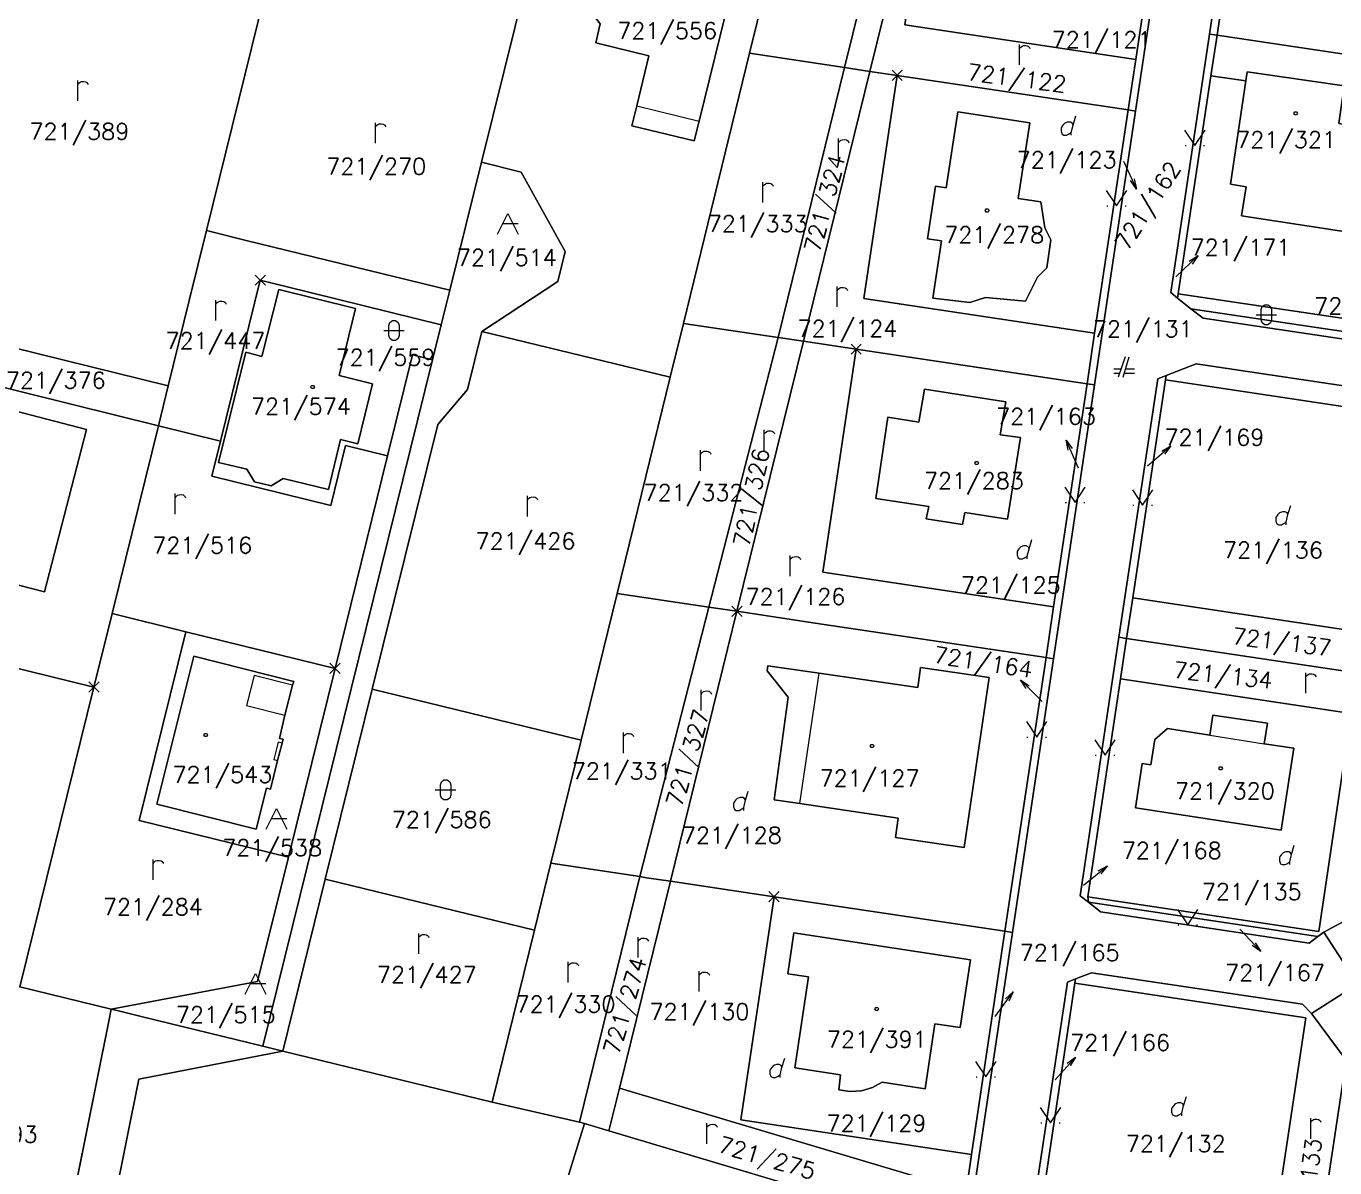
# Model space of a CAD drawing. Extents: x -443817 to 3, y -1171930 to -442383.
# Drawn here: x -442588.6 to -442461, y -1170423.8 to -1170312.4 of the extents above; entities that cross this region are included whole.
import ezdxf
from ezdxf.enums import TextEntityAlignment as Align

# ---------------------------------------------------------------- set-up
doc = ezdxf.new("R2010")
doc.units = 0
doc.header["$LTSCALE"] = 0.5
doc.header["$PDMODE"] = 3
doc.header["$PDSIZE"] = 0.5
doc.layers.add('KLADPAR', color=7, linetype='Continuous', lineweight=0)
doc.layers.add('ZAPPAR', color=7, linetype='Continuous', lineweight=0)
doc.styles.add('ROMANS', font='romans.shx', dxfattribs={"height": 0.2})

# ---------------------------------------------------------------- blocks, each defined once
blk = doc.blocks.new('$45')
at = {"color": 0, "flags": 128}
blk.add_lwpolyline([(0.09, 0.15), (0.18, 0), (0.09, -0.15), (-0.09, -0.15), (-0.18, 0), (-0.09, 0.15), (0.09, 0.15)], dxfattribs=at)
blk = doc.blocks.new('$479')
at = {"color": 0, "flags": 128}
for points in [[(0, 0), (0, 1.27), (0, 2)], [(0, 1.6), (0.1, 1.73), (0.23, 1.84), (0.37, 1.89), (0.6, 1.9), (0.77, 1.87), (0.87, 1.8), (0.96, 1.7), (1, 1.6)]]:
    blk.add_lwpolyline(points, dxfattribs=at)
blk = doc.blocks.new('$431')
at = {"color": 0}
blk.add_line((0.63, 0.99), (0.9, 1.89), dxfattribs=at)
at = {"color": 0, "flags": 128}
blk.add_lwpolyline([(0.45, 0), (0.45, 0.27), (0.63, 0.99), (0.54, 1.17), (0.36, 1.26), (0.09, 1.26), (-0.18, 1.17), (-0.36, 0.99), (-0.54, 0.72), (-0.54, 0.36), (-0.45, 0.09), (-0.27, 0), (0, 0), (0.18, 0.09), (0.45, 0.27)], dxfattribs=at)
blk = doc.blocks.new('$432')
at = {"color": 0}
for p, q in [((0.1, 2), (-0.6, 0)), ((-0.1, 0), (0.5, 2)), ((-0.32, 0.8), (-1, 0.8)), ((-1, 0.4), (-0.46, 0.4)), ((0.02, 0.4), (1, 0.4)), ((1, 0.8), (0.14, 0.8))]:
    blk.add_line(p, q, dxfattribs=at)
blk = doc.blocks.new('$489')
at = {"color": 0}
blk.add_line((-0.2, 2), (0, 3), dxfattribs=at)
at = {"color": 0, "flags": 128}
blk.add_lwpolyline([(0, 0), (0, 3), (0.2, 2)], dxfattribs=at)
blk = doc.blocks.new('$40')
at = {"color": 0}
for p, q in [((-0.95, 0), (-0.85, 0)), ((0.85, 0), (0.95, 0))]:
    blk.add_line(p, q, dxfattribs=at)
at = {"color": 0, "flags": 128}
blk.add_lwpolyline([(-1, 1.5), (0, 0), (1, 1.5)], dxfattribs=at)
blk = doc.blocks.new('$42')
at = {"color": 0, "flags": 128}
for points in [[(-0.5, 1.5), (-0.4, 1.79), (-0.15, 1.97), (0.16, 1.97), (0.41, 1.79), (0.51, 1.5), (0.51, 0.5), (0.41, 0.21), (0.16, 0.03), (-0.15, 0.03), (-0.4, 0.21), (-0.5, 0.5), (-0.5, 1.5)], [(-1, 1), (0.27, 1), (1, 1)]]:
    blk.add_lwpolyline(points, dxfattribs=at)
blk = doc.blocks.new('$435')
at = {"color": 0}
blk.add_line((1, 1), (-0.5, 1), dxfattribs=at)
at = {"color": 0, "flags": 128}
blk.add_lwpolyline([(-1, 0), (0, 2), (1, 0)], dxfattribs=at)

msp = doc.modelspace()

# ---------------------------------------------------------------- linework, layer by layer
at = {"layer": 'KLADPAR', "color": 7, "linetype": 'Continuous'}
msp.add_line((-442580.55, -1170409.46), (-442584.71, -1170430.13), dxfattribs=at)
at = {"layer": 'KLADPAR', "color": 7, "linetype": 'Continuous', "flags": 128}
for points in [[(-442496.27, -1170426.29), (-442495.71, -1170422.56), (-442492.46, -1170400.8), (-442488.46, -1170374.1), (-442484.46, -1170347.39), (-442480.46, -1170320.69), (-442476.46, -1170293.99), (-442472.46, -1170267.29), (-442472.46, -1170267.29), (-442471.43, -1170260.36), (-442470.54, -1170254.43), (-442469.43, -1170247.02), (-442469.06, -1170244.54), (-442467.95, -1170237.12), (-442467.57, -1170234.65), (-442466.46, -1170227.23), (-442464.54, -1170214.38), (-442465, -1170211.92), (-442457.96, -1170210.97)], [(-442447.29, -1170288.24), (-442465.59, -1170285.5), (-442468.53, -1170286.64), (-442469.34, -1170286.96), (-442473.27, -1170313.17), (-442477.04, -1170338.39), (-442476.36, -1170338.93), (-442475.06, -1170339.96), (-442473.88, -1170340.89), (-442455.58, -1170343.63)], [(-442456.25, -1170348.08), (-442474.54, -1170345.34), (-442477.49, -1170346.49), (-442478.3, -1170346.8), (-442482.08, -1170372.01), (-442485.85, -1170397.23), (-442485.05, -1170397.86), (-442483.87, -1170398.8), (-442463.54, -1170401.84), (-442462.69, -1170401.21), (-442462.12, -1170400.79), (-442458.83, -1170405.83), (-442463.3, -1170408.7), (-442464.18, -1170407.81), (-442484.76, -1170404.73), (-442486.31, -1170405.33), (-442487.11, -1170405.64), (-442490.46, -1170428.02)], [(-442584.71, -1170430.13), (-442619.68, -1170421.32), (-442615.35, -1170400.31), (-442614.97, -1170399.83), (-442601.56, -1170403.1), (-442589.21, -1170406.11), (-442580.31, -1170408.29), (-442580.55, -1170409.46)], [(-442544.96, -1170454.38), (-442534.17, -1170419.45), (-442531.8, -1170420.16), (-442515.37, -1170425.07)]]:
    msp.add_lwpolyline(points, dxfattribs=at)
for points in [[(-442572.14, -1170283.39), (-442557.56, -1170277.65), (-442563.5, -1170301.75), (-442571.04, -1170332.35), (-442572.71, -1170339.15), (-442574.76, -1170347.49), (-442600.32, -1170341.18), (-442597.59, -1170330.24), (-442587.91, -1170291.49), (-442573.51, -1170283.93), (-442573.26, -1170283.8), (-442572.14, -1170283.39)], [(-442468.53, -1170286.64), (-442465.59, -1170285.5), (-442447.29, -1170288.24), (-442445.61, -1170290.52), (-442442.17, -1170294.57), (-442445.57, -1170317.32), (-442472.52, -1170313.28), (-442471.78, -1170308.34), (-442449.28, -1170311.7), (-442446.1, -1170290.44), (-442468.59, -1170287.07), (-442468.53, -1170286.64)], [(-442469.34, -1170286.96), (-442468.53, -1170286.64), (-442468.59, -1170287.07), (-442471.78, -1170308.34), (-442472.52, -1170313.28), (-442473.27, -1170313.17), (-442469.34, -1170286.96)], [(-442502.34, -1170290.12), (-442508.82, -1170316.44), (-442518.08, -1170315.05), (-442513.69, -1170297.13), (-442511.63, -1170288.73), (-442502.34, -1170290.12)], [(-442499.86, -1170290.49), (-442502.96, -1170312.27), (-442480.45, -1170315.64), (-442481.19, -1170320.58), (-442503.7, -1170317.21), (-442506.35, -1170316.81), (-442499.86, -1170290.49)], [(-442535.82, -1170291.7), (-442513.69, -1170297.13), (-442518.08, -1170315.05), (-442524.54, -1170341.39), (-442525.83, -1170346.64), (-442544.18, -1170342.17), (-442536.79, -1170337.3), (-442536.07, -1170334.39), (-442540.34, -1170326.64), (-442544.22, -1170325.68), (-442539.84, -1170307.96), (-442535.82, -1170291.7)], [(-442477.19, -1170293.88), (-442476.46, -1170293.99), (-442480.46, -1170320.69), (-442481.19, -1170320.58), (-442480.45, -1170315.64), (-442477.19, -1170293.88)], [(-442529.56, -1170322.12), (-442523.49, -1170323.6), (-442523.01, -1170321.67), (-442518.93, -1170305.11), (-442518.83, -1170305.13), (-442516.75, -1170296.73), (-442522.96, -1170295.19), (-442524.96, -1170303.18), (-442525.43, -1170305.07), (-442530.58, -1170303.85), (-442530.72, -1170304.44), (-442532.01, -1170304.91), (-442533.27, -1170306), (-442534.01, -1170307.56), (-442534.11, -1170309.41), (-442533.73, -1170310.79), (-442532.66, -1170312.18), (-442533.09, -1170314.03), (-442527.92, -1170315.3), (-442529.08, -1170320.18), (-442529.56, -1170322.12)], [(-442523.49, -1170323.6), (-442529.56, -1170322.12), (-442529.08, -1170320.18), (-442527.92, -1170315.3), (-442533.09, -1170314.03), (-442532.66, -1170312.18), (-442533.73, -1170310.79), (-442534.11, -1170309.41), (-442534.01, -1170307.56), (-442533.27, -1170306), (-442532.01, -1170304.91), (-442530.72, -1170304.44), (-442530.58, -1170303.85), (-442525.43, -1170305.07), (-442524.96, -1170303.18), (-442522.96, -1170295.19), (-442516.75, -1170296.73), (-442518.83, -1170305.13), (-442518.93, -1170305.11), (-442523.01, -1170321.67), (-442523.49, -1170323.6)], [(-442559.61, -1170302.7), (-442539.84, -1170307.96), (-442544.22, -1170325.68), (-442547.3, -1170338.15), (-442567.15, -1170333.3), (-442571.04, -1170332.35), (-442563.5, -1170301.75), (-442559.61, -1170302.7)], [(-442472.52, -1170313.28), (-442473.11, -1170317.24), (-442476.3, -1170338.5), (-442476.36, -1170338.93), (-442477.04, -1170338.39), (-442473.27, -1170313.17), (-442472.52, -1170313.28)], [(-442450.62, -1170320.61), (-442460.27, -1170319.16), (-442460.14, -1170318.22), (-442469.59, -1170316.86), (-442469.72, -1170317.75), (-442473.11, -1170317.24), (-442472.52, -1170313.28), (-442445.57, -1170317.32), (-442446.09, -1170320.78), (-442448.91, -1170339.57), (-442453.31, -1170341.94), (-442454.73, -1170343), (-442475.06, -1170339.96), (-442476.36, -1170338.93), (-442476.3, -1170338.5), (-442453.8, -1170341.87), (-442450.62, -1170320.61)], [(-442506.35, -1170316.81), (-442503.7, -1170317.21), (-442506.96, -1170338.97), (-442484.45, -1170342.34), (-442485.19, -1170347.28), (-442507.7, -1170343.91), (-442512.83, -1170343.14), (-442506.35, -1170316.81)], [(-442460.27, -1170319.16), (-442450.62, -1170320.61), (-442453.8, -1170341.87), (-442476.3, -1170338.5), (-442473.11, -1170317.24), (-442469.72, -1170317.75), (-442471.2, -1170327.83), (-442469.68, -1170328.07), (-442470.14, -1170330.89), (-442457.41, -1170332.84), (-442455.82, -1170322.64), (-442460.66, -1170321.89), (-442460.27, -1170319.16)], [(-442460.27, -1170319.16), (-442460.66, -1170321.89), (-442455.82, -1170322.64), (-442457.41, -1170332.84), (-442470.14, -1170330.89), (-442469.68, -1170328.07), (-442471.2, -1170327.83), (-442469.72, -1170317.75), (-442469.59, -1170316.86), (-442460.14, -1170318.22), (-442460.27, -1170319.16)], [(-442491.91, -1170329.22), (-442490.78, -1170321.83), (-442497.79, -1170320.75), (-442498.93, -1170328.18), (-442499.97, -1170328.02), (-442500.76, -1170333.15), (-442499.39, -1170333.35), (-442500.24, -1170338.92), (-442496.63, -1170339.36), (-442495.09, -1170338.86), (-442491.18, -1170339.24), (-442490.02, -1170336.89), (-442489.12, -1170335.98), (-442488.71, -1170333.23), (-442489.3, -1170332.09), (-442489.7, -1170329.55), (-442491.91, -1170329.22)], [(-442490.78, -1170321.83), (-442491.91, -1170329.22), (-442489.7, -1170329.55), (-442489.3, -1170332.09), (-442488.71, -1170333.23), (-442489.12, -1170335.98), (-442490.02, -1170336.89), (-442491.18, -1170339.24), (-442495.09, -1170338.86), (-442496.63, -1170339.36), (-442500.24, -1170338.92), (-442499.39, -1170333.35), (-442500.76, -1170333.15), (-442499.97, -1170328.02), (-442498.93, -1170328.18), (-442497.79, -1170320.75), (-442490.78, -1170321.83)], [(-442481.19, -1170320.58), (-442480.46, -1170320.69), (-442484.46, -1170347.39), (-442485.19, -1170347.28), (-442484.45, -1170342.34), (-442481.19, -1170320.58)], [(-442540.34, -1170326.64), (-442536.07, -1170334.39), (-442536.79, -1170337.3), (-442544.18, -1170342.17), (-442545.58, -1170347.85), (-442548.48, -1170351.25), (-442554.87, -1170377.08), (-442559.46, -1170395.62), (-442563.6, -1170412.37), (-442565.52, -1170411.9), (-442548.98, -1170344.95), (-442548.14, -1170341.55), (-442547.3, -1170338.15), (-442544.22, -1170325.68), (-442540.34, -1170326.64)], [(-442548.14, -1170341.55), (-442565.79, -1170337.18), (-442569.67, -1170352.89), (-442575.72, -1170351.39), (-442574.76, -1170347.49), (-442572.71, -1170339.15), (-442571.04, -1170332.35), (-442567.15, -1170333.3), (-442547.3, -1170338.15), (-442548.14, -1170341.55)], [(-442565.79, -1170337.18), (-442548.14, -1170341.55), (-442548.98, -1170344.95), (-442550.93, -1170344.47), (-442553.37, -1170354.32), (-442557.46, -1170353.31), (-442558.91, -1170359.16), (-442570.51, -1170356.29), (-442569.67, -1170352.89), (-442565.79, -1170337.18)], [(-442563.99, -1170338.1), (-442556.49, -1170339.95), (-442558.09, -1170346.47), (-442554.83, -1170347.28), (-442556.28, -1170353.14), (-442557.95, -1170352.73), (-442559.13, -1170357.61), (-442563.55, -1170356.51), (-442564.72, -1170357.23), (-442566.34, -1170356.86), (-442567.09, -1170355.62), (-442569.85, -1170354.95), (-442567.2, -1170344.21), (-442565.62, -1170344.62), (-442563.99, -1170338.1)], [(-442556.49, -1170339.95), (-442563.99, -1170338.1), (-442565.62, -1170344.62), (-442567.2, -1170344.21), (-442569.85, -1170354.95), (-442567.09, -1170355.62), (-442566.34, -1170356.86), (-442564.72, -1170357.23), (-442563.55, -1170356.51), (-442559.13, -1170357.61), (-442557.95, -1170352.73), (-442556.28, -1170353.14), (-442554.83, -1170347.28), (-442558.09, -1170346.47), (-442556.49, -1170339.95)], [(-442515.31, -1170342.77), (-442522.05, -1170369.07), (-442531, -1170367.73), (-442525.83, -1170346.64), (-442524.54, -1170341.39), (-442515.31, -1170342.77)], [(-442525.83, -1170346.64), (-442531, -1170367.73), (-442534.51, -1170382.04), (-442554.87, -1170377.08), (-442548.48, -1170351.25), (-442545.58, -1170347.85), (-442544.18, -1170342.17), (-442525.83, -1170346.64)], [(-442512.83, -1170343.14), (-442507.7, -1170343.91), (-442510.96, -1170365.67), (-442488.45, -1170369.04), (-442489.19, -1170373.99), (-442511.7, -1170370.62), (-442519.32, -1170369.48), (-442512.83, -1170343.14)], [(-442586.83, -1170367.58), (-442582.73, -1170351.74), (-442593.61, -1170348.93), (-442601.73, -1170346.83), (-442601.29, -1170345.06), (-442575.72, -1170351.39), (-442580.23, -1170369.69), (-442582, -1170376.87), (-442607.66, -1170370.57), (-442604.42, -1170357.59), (-442596.41, -1170359.68), (-442591.24, -1170361.03), (-442592.52, -1170366.1), (-442586.83, -1170367.58)], [(-442566.04, -1170405.6), (-442563.04, -1170393.47), (-442558.49, -1170375.04), (-442553.37, -1170354.32), (-442550.93, -1170344.47), (-442548.98, -1170344.95), (-442565.52, -1170411.9), (-442577.27, -1170409.03), (-442579.6, -1170408.46), (-442580.31, -1170408.29), (-442566.04, -1170405.6)], [(-442455.06, -1170350.27), (-442477.55, -1170346.91), (-442477.49, -1170346.49), (-442474.54, -1170345.34), (-442456.25, -1170348.08), (-442454.57, -1170350.35), (-442451.13, -1170354.4), (-442454.39, -1170376.16), (-442481.33, -1170372.12), (-442480.74, -1170368.17), (-442458.24, -1170371.54), (-442455.06, -1170350.27)], [(-442478.3, -1170346.8), (-442477.49, -1170346.49), (-442477.55, -1170346.91), (-442480.74, -1170368.17), (-442481.33, -1170372.12), (-442482.08, -1170372.01), (-442478.3, -1170346.8)], [(-442596.41, -1170359.68), (-442604.42, -1170357.59), (-442601.73, -1170346.83), (-442593.61, -1170348.93), (-442582.73, -1170351.74), (-442586.83, -1170367.58), (-442592.52, -1170366.1), (-442591.24, -1170361.03), (-442596.41, -1170359.68)], [(-442491.69, -1170352.53), (-442493.65, -1170352.25), (-442493.1, -1170349.06), (-442501.04, -1170347.8), (-442501.6, -1170351.03), (-442504.6, -1170350.55), (-442505.77, -1170358.46), (-442500.61, -1170359.26), (-442500.88, -1170360.46), (-442497.32, -1170361), (-442497.11, -1170359.83), (-442492.95, -1170360.49), (-442491.69, -1170352.53)], [(-442493.65, -1170352.25), (-442491.69, -1170352.53), (-442492.95, -1170360.49), (-442497.11, -1170359.83), (-442497.32, -1170361), (-442500.88, -1170360.46), (-442500.61, -1170359.26), (-442505.77, -1170358.46), (-442504.6, -1170350.55), (-442501.6, -1170351.03), (-442501.04, -1170347.8), (-442493.1, -1170349.06), (-442493.65, -1170352.25)], [(-442485.19, -1170347.28), (-442484.46, -1170347.39), (-442488.46, -1170374.1), (-442489.19, -1170373.99), (-442488.45, -1170369.04), (-442485.19, -1170347.28)], [(-442558.91, -1170359.16), (-442557.46, -1170353.31), (-442553.37, -1170354.32), (-442558.49, -1170375.04), (-442573.05, -1170371.48), (-442580.23, -1170369.69), (-442575.72, -1170351.39), (-442569.67, -1170352.89), (-442570.51, -1170356.29), (-442558.91, -1170359.16)], [(-442522.05, -1170369.07), (-442528.78, -1170395.36), (-442537.46, -1170394.05), (-442534.51, -1170382.04), (-442531, -1170367.73), (-442522.05, -1170369.07)], [(-442589.21, -1170406.11), (-442582, -1170376.87), (-442580.23, -1170369.69), (-442573.05, -1170371.48), (-442577.6, -1170389.88), (-442563.04, -1170393.47), (-442566.04, -1170405.6), (-442580.31, -1170408.29), (-442589.21, -1170406.11)], [(-442522.05, -1170369.07), (-442519.32, -1170369.48), (-442525.8, -1170395.81), (-442528.12, -1170395.46), (-442528.78, -1170395.36), (-442522.05, -1170369.07)], [(-442519.32, -1170369.48), (-442511.7, -1170370.62), (-442489.19, -1170373.99), (-442492.45, -1170395.74), (-442493.19, -1170400.69), (-442515.7, -1170397.32), (-442525.8, -1170395.81), (-442519.32, -1170369.48)], [(-442582, -1170376.87), (-442589.21, -1170406.11), (-442601.56, -1170403.1), (-442614.97, -1170399.83), (-442607.66, -1170370.57), (-442582, -1170376.87)], [(-442481.33, -1170372.12), (-442481.92, -1170376.08), (-442485.11, -1170397.34), (-442485.05, -1170397.86), (-442485.85, -1170397.23), (-442482.08, -1170372.01), (-442481.33, -1170372.12)], [(-442454.39, -1170376.16), (-442454.61, -1170377.64), (-442454.9, -1170379.62), (-442457.72, -1170398.41), (-442462.12, -1170400.79), (-442462.69, -1170401.21), (-442485.05, -1170397.86), (-442485.11, -1170397.34), (-442462.61, -1170400.71), (-442459.43, -1170379.45), (-442481.92, -1170376.08), (-442481.33, -1170372.12), (-442454.39, -1170376.16)], [(-442575.87, -1170388.3), (-442566.19, -1170390.73), (-442565.17, -1170386.74), (-442564.79, -1170386.83), (-442564.09, -1170384.02), (-442563.66, -1170382.34), (-442563.56, -1170381.96), (-442563.92, -1170381.89), (-442563.39, -1170379.62), (-442562.64, -1170376.68), (-442562.51, -1170376.31), (-442572.26, -1170373.86), (-442575.87, -1170388.3)], [(-442566.19, -1170390.73), (-442575.87, -1170388.3), (-442572.26, -1170373.86), (-442562.51, -1170376.31), (-442562.64, -1170376.68), (-442563.39, -1170379.62), (-442563.92, -1170381.89), (-442563.56, -1170381.96), (-442563.66, -1170382.34), (-442564.09, -1170384.02), (-442564.79, -1170386.83), (-442565.17, -1170386.74), (-442566.19, -1170390.73)], [(-442511.31, -1170375.52), (-442516.31, -1170374.79), (-442516.37, -1170375.3), (-442514.34, -1170377.85), (-442515.69, -1170387.87), (-442513.18, -1170388.22), (-442503.59, -1170389.64), (-442503.87, -1170391.54), (-442497.18, -1170392.5), (-442494.74, -1170375.92), (-442501.41, -1170374.95), (-442501.69, -1170376.91), (-442511.31, -1170375.52)], [(-442516.31, -1170374.79), (-442511.31, -1170375.52), (-442501.69, -1170376.91), (-442501.41, -1170374.95), (-442494.74, -1170375.92), (-442497.18, -1170392.5), (-442503.87, -1170391.54), (-442503.59, -1170389.64), (-442513.18, -1170388.22), (-442515.69, -1170387.87), (-442514.34, -1170377.85), (-442516.37, -1170375.3), (-442516.31, -1170374.79)], [(-442489.19, -1170373.99), (-442488.46, -1170374.1), (-442492.46, -1170400.8), (-442493.19, -1170400.69), (-442492.45, -1170395.74), (-442489.19, -1170373.99)], [(-442554.87, -1170377.08), (-442534.51, -1170382.04), (-442537.46, -1170394.05), (-442539.06, -1170400.59), (-442559.46, -1170395.62), (-442554.87, -1170377.08)], [(-442467.91, -1170382.39), (-442467.6, -1170380.39), (-442472.92, -1170379.6), (-442473.23, -1170381.56), (-442477.36, -1170380.91), (-442478.59, -1170381.97), (-442478.97, -1170384.44), (-442479.81, -1170384.31), (-442480.48, -1170388.66), (-442466.27, -1170390.84), (-442465.02, -1170382.84), (-442467.91, -1170382.39)], [(-442467.6, -1170380.39), (-442467.91, -1170382.39), (-442465.02, -1170382.84), (-442466.27, -1170390.84), (-442480.48, -1170388.66), (-442479.81, -1170384.31), (-442478.97, -1170384.44), (-442478.59, -1170381.97), (-442477.36, -1170380.91), (-442473.23, -1170381.56), (-442472.92, -1170379.6), (-442467.6, -1170380.39)], [(-442458.83, -1170405.83), (-442462.12, -1170400.79), (-442457.72, -1170398.41), (-442454.9, -1170379.62), (-442430.18, -1170383.32), (-442433.44, -1170405.08), (-442456.18, -1170401.67), (-442456.85, -1170406.13), (-442458.83, -1170405.83)], [(-442528.78, -1170395.36), (-442534.68, -1170419.3), (-442543.17, -1170417.35), (-442539.06, -1170400.59), (-442537.46, -1170394.05), (-442528.78, -1170395.36)], [(-442525.8, -1170395.81), (-442530.77, -1170415.98), (-442531.8, -1170420.16), (-442534.17, -1170419.45), (-442534.68, -1170419.3), (-442528.78, -1170395.36), (-442528.12, -1170395.46), (-442525.8, -1170395.81)], [(-442515.7, -1170397.32), (-442518.95, -1170419.08), (-442496.45, -1170422.45), (-442496.99, -1170426.07), (-442530.77, -1170415.98), (-442525.8, -1170395.81), (-442515.7, -1170397.32)], [(-442497.55, -1170410.08), (-442496.54, -1170403.46), (-442513.77, -1170400.84), (-442514.37, -1170404.83), (-442512.35, -1170405.13), (-442513.69, -1170414), (-442509.22, -1170414.68), (-442509.38, -1170416.14), (-442508.29, -1170416.31), (-442507.18, -1170416.25), (-442506.12, -1170415.94), (-442505.15, -1170415.41), (-442500.98, -1170416.04), (-442500.02, -1170409.7), (-442497.55, -1170410.08)], [(-442496.54, -1170403.46), (-442497.55, -1170410.08), (-442500.02, -1170409.7), (-442500.98, -1170416.04), (-442505.15, -1170415.41), (-442506.12, -1170415.94), (-442507.18, -1170416.25), (-442508.29, -1170416.31), (-442509.38, -1170416.14), (-442509.22, -1170414.68), (-442513.69, -1170414), (-442512.35, -1170405.13), (-442514.37, -1170404.83), (-442513.77, -1170400.84), (-442496.54, -1170403.46)], [(-442493.19, -1170400.69), (-442492.46, -1170400.8), (-442495.71, -1170422.56), (-442496.27, -1170426.29), (-442496.99, -1170426.07), (-442496.45, -1170422.45), (-442493.19, -1170400.69)], [(-442487.11, -1170405.64), (-442486.31, -1170405.33), (-442486.37, -1170405.75), (-442489.74, -1170428.23), (-442490.46, -1170428.02), (-442487.11, -1170405.64)], [(-442487.93, -1170428.78), (-442467.28, -1170431.87), (-442463.87, -1170409.12), (-442486.37, -1170405.75), (-442486.31, -1170405.33), (-442484.76, -1170404.73), (-442464.18, -1170407.81), (-442463.3, -1170408.7), (-442459.94, -1170413.25), (-442463.48, -1170436.8), (-442470.43, -1170434.01), (-442487.93, -1170428.78)], [(-442467.28, -1170431.87), (-442487.93, -1170428.78), (-442489.74, -1170428.23), (-442486.37, -1170405.75), (-442463.87, -1170409.12), (-442467.28, -1170431.87)], [(-442459.94, -1170413.25), (-442463.3, -1170408.7), (-442458.83, -1170405.83), (-442456.85, -1170406.13), (-442434.1, -1170409.53), (-442437.36, -1170431.29), (-442459.12, -1170428.03), (-442457.49, -1170417.15), (-442459.94, -1170413.25)], [(-442584.71, -1170430.13), (-442580.55, -1170409.46), (-442580.31, -1170408.29), (-442579.6, -1170408.46), (-442577.27, -1170409.03), (-442565.52, -1170411.9), (-442563.6, -1170412.37), (-442577.61, -1170415.12), (-442583.63, -1170445.03), (-442588.24, -1170467.94), (-442593.27, -1170492.95), (-442594.2, -1170492.76), (-442597.19, -1170492.15), (-442593.03, -1170471.48), (-442588.87, -1170450.81), (-442584.71, -1170430.13)], [(-442437.36, -1170431.29), (-442434.1, -1170409.53), (-442428.5, -1170410.37), (-442428.94, -1170413.74), (-442430.15, -1170423.06), (-442430.93, -1170429.01), (-442433.51, -1170448.84), (-442463.48, -1170436.8), (-442459.94, -1170413.25), (-442457.49, -1170417.15), (-442459.12, -1170428.03), (-442437.36, -1170431.29)], [(-442543.17, -1170417.35), (-442534.68, -1170419.3), (-442534.17, -1170419.45), (-442544.96, -1170454.38), (-442583.63, -1170445.03), (-442577.61, -1170415.12), (-442563.6, -1170412.37), (-442543.17, -1170417.35)], [(-442496.99, -1170426.07), (-442497.37, -1170428.65), (-442497.63, -1170430.37), (-442504.83, -1170428.22), (-442515.37, -1170425.07), (-442531.8, -1170420.16), (-442530.77, -1170415.98), (-442496.99, -1170426.07)]]:
    msp.add_lwpolyline(points, close=True, dxfattribs=at)
at = {"layer": 'KLADPAR', "color": 7, "linetype": 'Continuous'}
for p in [(-442503.7, -1170317.21), (-442565.79, -1170337.18), (-442507.7, -1170343.91), (-442519.32, -1170369.48), (-442558.49, -1170375.04), (-442582, -1170376.87), (-442515.7, -1170397.32)]:
    msp.add_point(p, dxfattribs=at)
for points in [[(-442499.86, -1170290.49), (-442506.35, -1170316.81), (-442508.82, -1170316.44), (-442502.34, -1170290.12)], [(-442499.86, -1170290.49), (-442477.19, -1170293.88), (-442480.45, -1170315.64), (-442502.96, -1170312.27)], [(-442508.82, -1170316.44), (-442515.31, -1170342.77), (-442524.54, -1170341.39), (-442518.08, -1170315.05)], [(-442508.82, -1170316.44), (-442506.35, -1170316.81), (-442512.83, -1170343.14), (-442515.31, -1170342.77)], [(-442503.7, -1170317.21), (-442481.19, -1170320.58), (-442484.45, -1170342.34), (-442506.96, -1170338.97)], [(-442454.73, -1170343), (-442455.58, -1170343.63), (-442473.88, -1170340.89), (-442475.06, -1170339.96)], [(-442574.76, -1170347.49), (-442575.72, -1170351.39), (-442601.29, -1170345.06), (-442600.32, -1170341.18)], [(-442515.31, -1170342.77), (-442512.83, -1170343.14), (-442519.32, -1170369.48), (-442522.05, -1170369.07)], [(-442507.7, -1170343.91), (-442485.19, -1170347.28), (-442488.45, -1170369.04), (-442510.96, -1170365.67)], [(-442477.55, -1170346.91), (-442455.06, -1170350.27), (-442458.24, -1170371.54), (-442480.74, -1170368.17)], [(-442558.49, -1170375.04), (-442563.04, -1170393.47), (-442577.6, -1170389.88), (-442573.05, -1170371.48)], [(-442459.43, -1170379.45), (-442462.61, -1170400.71), (-442485.11, -1170397.34), (-442481.92, -1170376.08)], [(-442539.06, -1170400.59), (-442543.17, -1170417.35), (-442563.6, -1170412.37), (-442559.46, -1170395.62)], [(-442515.7, -1170397.32), (-442493.19, -1170400.69), (-442496.45, -1170422.45), (-442518.95, -1170419.08)], [(-442462.69, -1170401.21), (-442463.54, -1170401.84), (-442483.87, -1170398.8), (-442485.05, -1170397.86)], [(-442619.68, -1170421.32), (-442584.71, -1170430.13), (-442588.87, -1170450.81), (-442624.01, -1170442.33)]]:
    msp.add_3dface(points, dxfattribs=at)
at = {"layer": 'ZAPPAR', "color": 7, "linetype": 'Continuous'}
for p, q in [((-442529.08, -1170320.18), (-442523.01, -1170321.67)), ((-442513.18, -1170388.22), (-442511.31, -1170375.52)), ((-442473.23, -1170381.56), (-442467.91, -1170382.39))]:
    msp.add_line(p, q, dxfattribs=at)
at = {"layer": 'ZAPPAR', "color": 7, "linetype": 'Continuous', "flags": 128}
for points in [[(-442562.64, -1170376.68), (-442566.38, -1170375.75), (-442567.13, -1170378.67), (-442563.39, -1170379.62)], [(-442563.66, -1170382.34), (-442564.04, -1170382.25), (-442564.45, -1170383.94), (-442564.09, -1170384.02)]]:
    msp.add_lwpolyline(points, dxfattribs=at)

# ---------------------------------------------------------------- block references
at = {"layer": 'KLADPAR', "color": 7, "linetype": 'Continuous'}
for name, p in [('$479', (-442491.76, -1170316.19)), ('$479', (-442583.57, -1170319.69)), ('$431', (-442487.18, -1170323.04)), ('$45', (-442464.85, -1170320.9)), ('$479', (-442554.56, -1170323.82)), ('$40', (-442474.68, -1170324.04)), ('$479', (-442509.42, -1170325.37)), ('$479', (-442516.78, -1170329.61)), ('$40', (-442482.32, -1170329.94)), ('$435', (-442541.65, -1170332.69)), ('$45', (-442494.93, -1170330.38)), ('$479', (-442509.55, -1170339.79)), ('$479', (-442570.11, -1170341.12)), ('$42', (-442467.72, -1170341.55)), ('$42', (-442552.75, -1170343.09)), ('$432', (-442481.57, -1170346.65)), ('$45', (-442560.69, -1170347.59)), ('$479', (-442516.65, -1170353.78)), ('$479', (-442522.87, -1170355.76)), ('$45', (-442495.94, -1170355.02)), ('$479', (-442574.07, -1170360)), ('$479', (-442539.75, -1170360.22)), ('$40', (-442486.36, -1170358.86)), ('$40', (-442479.77, -1170359.14)), ('$431', (-442466.24, -1170361.04)), ('$431', (-442491.47, -1170364.36)), ('$479', (-442514.12, -1170366.04)), ('$479', (-442463.87, -1170377.47)), ('$479', (-442522.8, -1170379.15)), ('$40', (-442490.1, -1170381.74)), ('$45', (-442571.1, -1170381.54)), ('$479', (-442530.39, -1170383.3)), ('$45', (-442506.14, -1170382.61)), ('$40', (-442483.44, -1170383.52)), ('$45', (-442472.16, -1170384.8)), ('$42', (-442547.73, -1170387.9)), ('$431', (-442519.11, -1170388.9)), ('$435', (-442564.2, -1170390.72)), ('$431', (-442465.89, -1170394.19)), ('$479', (-442576.23, -1170395.67)), ('$40', (-442475.38, -1170400.05)), ('$479', (-442550.34, -1170402.9)), ('$479', (-442528.95, -1170403.25)), ('$479', (-442535.77, -1170405.67)), ('$435', (-442566.25, -1170406.81)), ('$479', (-442523, -1170406.57)), ('$45', (-442505.69, -1170408.26)), ('$431', (-442515.56, -1170414.95)), ('$40', (-442495.05, -1170414.88)), ('$431', (-442476.41, -1170418.69)), ('$40', (-442488.76, -1170419.37)), ('$479', (-442522.24, -1170421.41)), ('$479', (-442463.39, -1170420.92))]:
    msp.add_blockref(name, p, dxfattribs=at)
for p, rotation in [((-442481.65, -1170325.58), 205.462663), ((-442476.55, -1170336.85), 313.459484), ((-442486.02, -1170355.51), 24.001203), ((-442479.3, -1170355.3), 310.4801), ((-442489.56, -1170378.29), 44.971458), ((-442485.54, -1170396.19), 308.944565), ((-442470.31, -1170400.49), 223.453546), ((-442494.14, -1170409.01), 324.007645), ((-442488.31, -1170415.18), 317.98585)]:
    msp.add_blockref('$489', p, dxfattribs=dict(at, rotation=rotation))

# ---------------------------------------------------------------- texts
at = {"layer": 'KLADPAR', "color": 7, "linetype": 'Continuous', "style": 'ROMANS'}
for s, p in [('721/556', (-442526.12, -1170312.05)), ('721/121', (-442483.77, -1170312.93)), ('721/389', (-442583.42, -1170321.87)), ('721/321', (-442465.79, -1170322.68)), ('721/270', (-442554.48, -1170325.28)), ('721/123', (-442487.18, -1170324.64)), ('721/333', (-442517.3, -1170330.87)), ('721/278', (-442494.24, -1170331.95)), ('721/514', (-442541.75, -1170334.17)), ('721/171', (-442470.23, -1170333.18)), ('721/138', (-442458.18, -1170338.89)), ('721/124', (-442508.55, -1170341.09)), ('721/131', (-442479.75, -1170341.13)), ('721/447', (-442570.15, -1170342.28)), ('721/559', (-442553.57, -1170343.91)), ('721/376', (-442585.72, -1170346.14)), ('721/574', (-442561.82, -1170348.69)), ('721/163', (-442489.19, -1170349.67)), ('721/169', (-442472.78, -1170351.7)), ('721/283', (-442496.22, -1170355.94)), ('721/332', (-442523.56, -1170357.1)), ('721/516', (-442571.44, -1170362.23)), ('721/426', (-442539.93, -1170361.82)), ('721/136', (-442467.07, -1170362.71)), ('721/125', (-442492.63, -1170366.12)), ('721/126', (-442513.62, -1170367.24)), ('721/543', (-442569.48, -1170384.6)), ('721/331', (-442530.55, -1170384.26)), ('721/127', (-442506.39, -1170384.95)), ('721/320', (-442471.76, -1170386.2)), ('721/586', (-442548.1, -1170388.99)), ('721/538', (-442564.62, -1170391.74)), ('721/128', (-442519.81, -1170390.52)), ('721/168', (-442476.94, -1170392.01)), ('721/135', (-442469.14, -1170396.02)), ('721/284', (-442576.25, -1170397.5)), ('721/165', (-442486.89, -1170401.97)), ('721/427', (-442549.55, -1170404.11)), ('721/167', (-442466.87, -1170403.92)), ('721/330', (-442536.03, -1170407)), ('721/515', (-442569.15, -1170408.02)), ('721/130', (-442522.98, -1170407.73)), ('721/391', (-442505.69, -1170410.42)), ('721/166', (-442481.98, -1170410.74)), ('721/393', (-442592.35, -1170419.7)), ('721/129', (-442505.72, -1170418.61)), ('721/132', (-442476.55, -1170420.6))]:
    msp.add_text(s, height=1.6, dxfattribs=at).set_placement(p, align=Align.TOP_CENTER)
for s, rotation, p in [('721/122', 352.541, (-442491.93, -1170316.68)), ('721/324', 75, (-442511.54, -1170329.48)), ('721/162', 56.952, (-442479.95, -1170329.48)), ('721/326', 78.037, (-442518.7, -1170358.21)), ('721/137', 352.827, (-442466.11, -1170371.67)), ('721/164', 350.994, (-442495.19, -1170373.65)), ('721/134', 353.63, (-442471.85, -1170374.91)), ('721/327', 73.51, (-442524.88, -1170383.56)), ('721/274', 73.51, (-442531, -1170407.72)), ('721/275', 343.545, (-442516.16, -1170422.02)), ('721/133', 82.506, (-442464.51, -1170425.62))]:
    msp.add_text(s, height=1.6, rotation=rotation, dxfattribs=at).set_placement(p, align=Align.TOP_CENTER)

doc.saveas('drawing.dxf')
